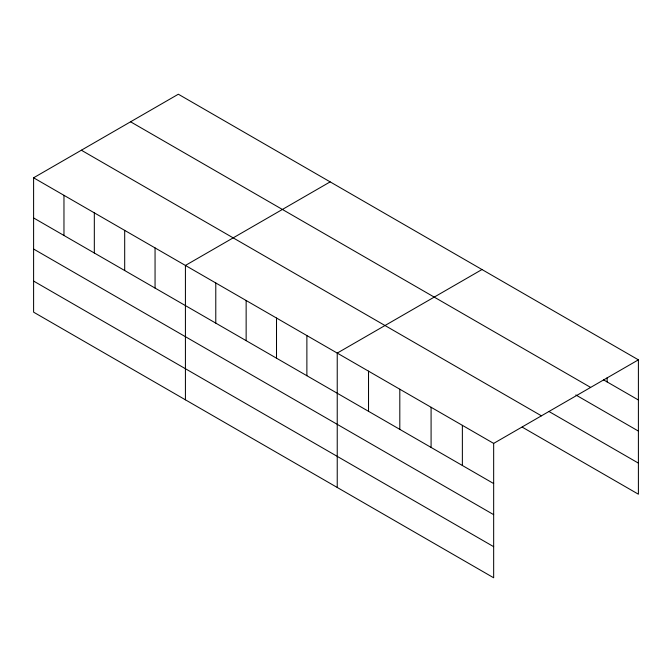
<?xml version="1.0" encoding="UTF-8"?>
<svg xmlns="http://www.w3.org/2000/svg" width="672" height="672" viewBox="0 0 672 672"><rect width="100%" height="100%" fill="white"/><g stroke="black" fill="none" stroke-linecap="round" stroke-linejoin="round"><path stroke-width="1.01" d="M33.6 177.794L493.66 443.402L493.66 577.777L33.6 312.161L33.6 177.794L178.34 94.223L638.4 359.839L638.4 494.206L522.203 427.123M330.162 181.877L185.422 265.44L185.422 399.815M481.984 269.531L337.235 353.094L337.235 487.469M493.66 443.402L638.4 359.839M603.54 379.865L638.4 399.991M130.578 121.8L590.638 387.416M575.828 394.96L638.4 431.08M549.016 411.516L638.4 463.117M81.362 150.217L541.422 415.825M33.6 217.946L493.66 483.554M33.6 249.035L493.66 514.651M33.6 281.072L493.66 546.68M607.118 377.807L607.118 381.931M462.37 425.342L462.37 465.494M431.088 407.282L431.088 447.434M399.806 389.214L399.806 429.374M368.525 371.154L368.525 411.306M306.877 335.563L306.877 375.715M276.511 318.032L276.511 358.184M246.145 300.502L246.145 340.654M215.779 282.971L215.779 323.123M155.056 247.909L155.056 288.07M124.69 230.378L124.69 270.539M94.324 212.848L94.324 253.008M63.966 195.325L63.966 235.477"/></g></svg>
